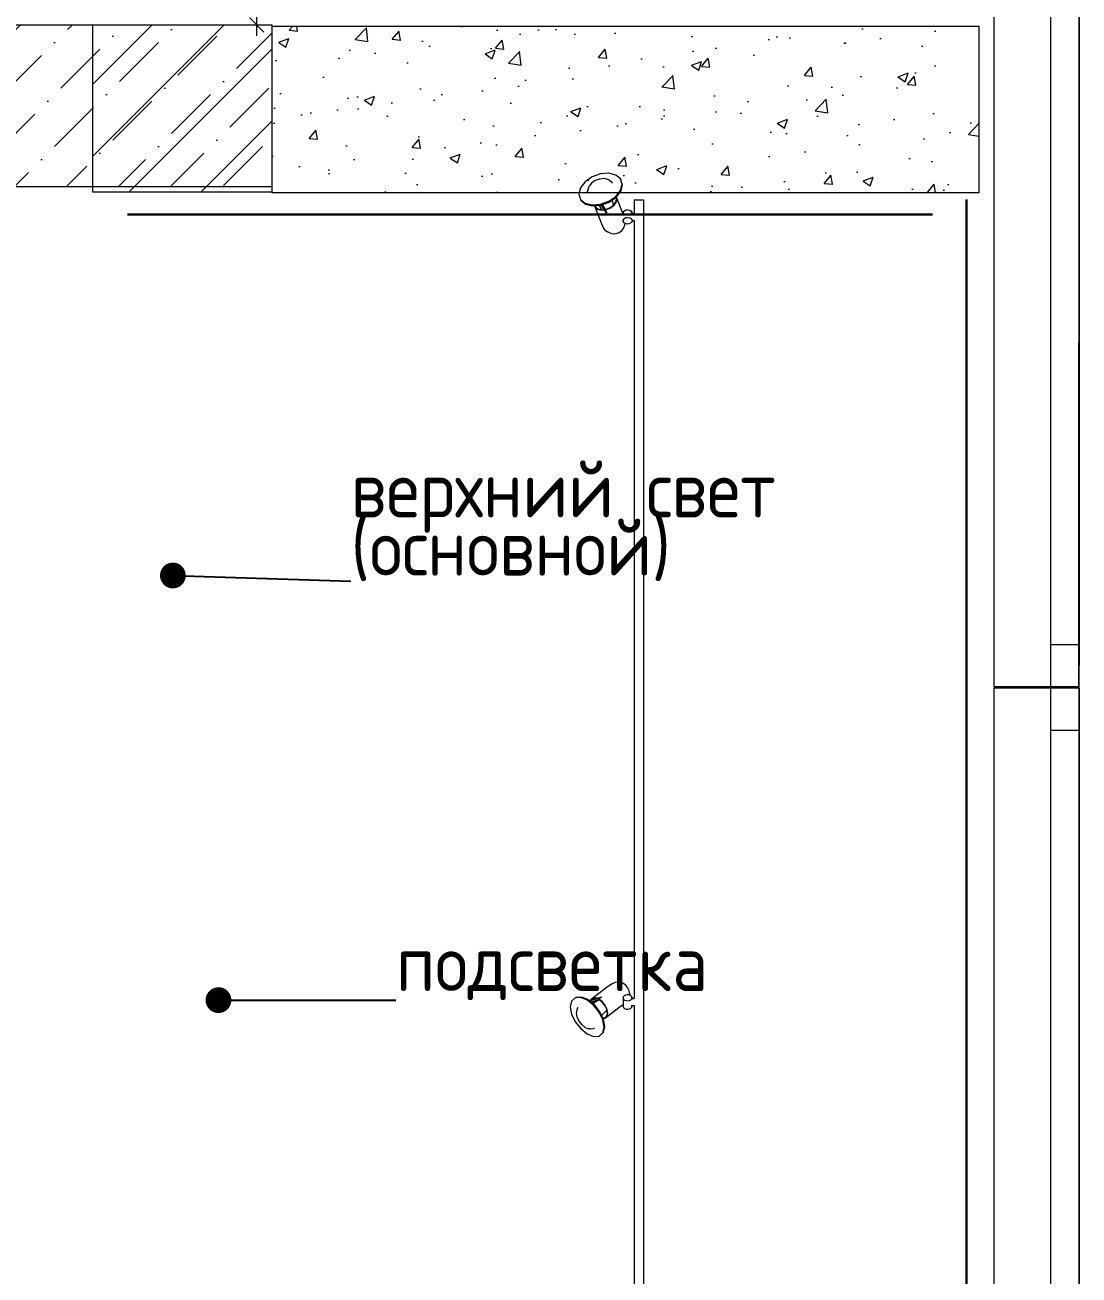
# Model space of a CAD drawing. Header units: millimetres. Extents: x 2336463 to 2579121, y 595385 to 778077.
# Drawn here: x 2352779 to 2354643, y 706928 to 709138 of the extents above; entities that cross this region are included whole.
import ezdxf

# ---------------------------------------------------------------- set-up
doc = ezdxf.new("R2010")
doc.units = ezdxf.units.MM
doc.header["$MEASUREMENT"] = 0
for name, color, linetype in [('+возводимые стены', 7, 'Continuous'), ('+светильники размеры', 7, 'Continuous'), ('сит план', 7, 'Continuous')]:
    doc.layers.add(name, color=color, linetype=linetype)
for name, color, linetype, lineweight in [('+возводимые стены_Ном._пера__101', 252, 'Continuous', 5), ('MEP - Электрооборудование.ЭО_Ном._пера__1', 7, 'Continuous', 13), ('MEP - Электрооборудование.ЭО_Ном._пера__101', 252, 'Continuous', 5), ('Конструктив - Стены Несущие_Ном._пера__1', 7, 'Continuous', 13), ('Окна ARCHICAD_Ном._пера__1', 7, 'Continuous', 13), ('сит план_Ном._пера__1', 7, 'Continuous', 13)]:
    doc.layers.add(name, color=color, linetype=linetype, lineweight=lineweight)
for name, color, linetype, lineweight, true_color in [('+возводимые стены_Ном._пера__169', 7, 'Continuous', 5, 0x68b353), ('+светильники размеры_Ном._пера__242', 7, 'Continuous', 13, 0x1b55b5), ('MEP - Электрооборудование.ЭО_Ном._пера__35', 7, 'Continuous', 30, 0x2731ed), ('MEP - Электрооборудование.ЭО_Ном._пера__55', 7, 'Continuous', 30, 0xff0909), ('MEP - Электрооборудование.ЭО_Ном._пера__58', 7, 'Continuous', 5, 0xdf0000), ('Конструктив - Стены Несущие_Ном._пера__162', 7, 'Continuous', 5, 0xaaaaaa), ('сит план_Ном._пера__87', 7, 'Continuous', 20, 0x6a6a6a)]:
    doc.layers.add(name, color=color, linetype=linetype, lineweight=lineweight, true_color=true_color)
doc.styles.add('СГЕНЕРИР_СТИЛЬ_1', font='arial.ttf')
doc.styles.add('СГЕНЕРИР_СТИЛЬ_3', font='isocp.shx')
doc.linetypes.add('Сварной шов', pattern='A,0,[2,Р”РёР·Р°Р№РЅ РїСЂРѕРµРєС‚ СЂР°Р±РѕС‡РёР№1.Shx,S=0.079365,R=0,X=0,Y=0],-17,0', length=17)
doc.dimstyles.new('СГЕНЕРИР_СТИЛЬ__11', dxfattribs={"dimtxt": 0.18, "dimasz": 91.2, "dimexe": 0.18, "dimexo": 0.0625, "dimgap": 0, "dimtad": 0, "dimtih": 1, "dimtoh": 1, "dimdec": 4, "dimzin": 0, "dimdsep": 46, "dimcen": 0.09, "dimadec": 0, "dimazin": 0, "dimtfac": 1, "dimtdec": 4, "dimtmove": 0, "dimatfit": 3, "dimldrblk": 'ARROWHEAD_11', "dimfxl": 0, "dimtolj": 1, "dimtzin": 0, "dimarcsym": 0})
doc.dimstyles.new('СГЕНЕРИР_СТИЛЬ__2', dxfattribs={"dimtxt": 75, "dimasz": 23.75, "dimexe": 0.18, "dimexo": 300, "dimgap": 0, "dimtad": 1, "dimdec": 0, "dimzin": 0, "dimdsep": 46, "dimtxsty": 'СГЕНЕРИР_СТИЛЬ_1', "dimblk": 'ARROWHEAD_6', "dimblk1": 'ARROWHEAD_6', "dimblk2": 'ARROWHEAD_6', "dimcen": 0.09, "dimclrd": 256, "dimclre": 256, "dimclrt": 256, "dimazin": 0, "dimtfac": 1, "dimtdec": 4, "dimtmove": 0, "dimatfit": 3, "dimfxl": 0, "dimtolj": 1, "dimtzin": 0, "dimarcsym": 0})
pattern_1 = [(45, (2086872.015, 585813.69), (-63.639609, 63.639609), [])]

# ---------------------------------------------------------------- blocks, each defined once
blk = doc.blocks.new('Окно 25_10')
at = {"layer": 'Окна ARCHICAD_Ном._пера__1', "color": 7, "linetype": 'Continuous', "lineweight": 13}
for p, q in [((-625, 100), (625, 100)), ((-625, 0), (-625, 100)), ((625, 0), (625, 100)), ((-625, 0), (-550, 0)), ((-625, -50), (-625, 0)), ((-625, -50), (-625, 0)), ((-550, 0), (-550, -50)), ((-550, 0), (550, 0)), ((550, -50), (550, 0)), ((550, 0), (625, 0)), ((625, -50), (625, 0)), ((625, -50), (625, 0)), ((-625, -50), (625, -50)), ((-550, -50), (-625, -50)), ((550, -50), (-550, -50)), ((625, -50), (550, -50))]:
    blk.add_line(p, q, dxfattribs=at)
blk = doc.blocks.new('Окно 25_17')
at = {"layer": 'Окна ARCHICAD_Ном._пера__1', "color": 7, "linetype": 'Continuous', "lineweight": 13}
for p, q in [((-674.6, 100), (674.6, 100)), ((-674.6, 0), (-674.6, 100)), ((674.6, 0), (674.6, 100)), ((-674.6, 0), (-599.6, 0)), ((-674.6, -50), (-674.6, 0)), ((-674.6, -50), (-674.6, 0)), ((-599.6, 0), (-599.6, -50)), ((-599.6, 0), (599.6, 0)), ((599.6, -50), (599.6, 0)), ((599.6, 0), (674.6, 0)), ((674.6, -50), (674.6, 0)), ((674.6, -50), (674.6, 0)), ((-674.6, -50), (674.6, -50)), ((-599.6, -50), (-674.6, -50)), ((599.6, -50), (-599.6, -50)), ((674.6, -50), (599.6, -50))]:
    blk.add_line(p, q, dxfattribs=at)
blk = doc.blocks.new('Стена_1298', base_point=(2354642.4, 692966.8))
at = {"layer": 'сит план_Ном._пера__87', "linetype": 'Continuous', "lineweight": 20, "true_color": 0x6a6a6a}
h = blk.add_hatch(dxfattribs=at)
h.set_pattern_fill('Блоки_Бетонные_Эффективные', color=251, style=0, pattern_type=2)
h.set_pattern_definition(pattern_1)
h.paths.add_polyline_path([(2354492.7, 707965.5), (2354642.7, 707965.5), (2354642.7, 707967.7), (2354492.7, 707967.7)])
at = {"layer": 'сит план_Ном._пера__1', "color": 7, "linetype": 'Continuous', "lineweight": 13}
for p, q in [((2354592.7, 707967.7), (2354492.7, 707967.7)), ((2354592.7, 707965.5), (2354492.7, 707965.5)), ((2354642.7, 707967.7), (2354592.7, 707967.7)), ((2354642.7, 707965.5), (2354592.7, 707965.5))]:
    blk.add_line(p, q, dxfattribs=at)
at = {"layer": 'сит план_Ном._пера__1', "color": 7, "linetype": 'Continuous', "lineweight": 13, "flags": 128}
for points in [[(2354492.7, 707967.7), (2354492.7, 707965.5)], [(2354642.7, 707965.5), (2354642.7, 707967.7)]]:
    blk.add_lwpolyline(points, dxfattribs=at)
at = {"layer": 'Окна ARCHICAD_Ном._пера__1', "color": 7, "linetype": 'Continuous', "lineweight": 13, "zscale": 1000, "rotation": 89.99891644592846}
for name, p in [('Окно 25_17', (2354592.7, 708642.3)), ('Окно 25_10', (2354592.7, 707340.5))]:
    blk.add_blockref(name, p, dxfattribs=at)
blk = doc.blocks.new('Стена_1372', base_point=(2353215.8, 709137.7))
at = {"layer": '+возводимые стены_Ном._пера__169', "linetype": 'Continuous', "lineweight": 5, "true_color": 0x68b353}
h = blk.add_hatch(dxfattribs=at)
h.set_pattern_fill('Блоки_Бетонные_Эффективные', color=85, style=0, pattern_type=2)
h.set_pattern_definition(pattern_1)
h.paths.add_polyline_path([(2353215.8, 709137.7), (2352898.3, 709137.9), (2352898.1, 708842.9), (2353215.6, 708842.7)])
at = {"layer": '+возводимые стены_Ном._пера__101', "color": 252, "linetype": 'Continuous', "lineweight": 5, "flags": 128}
for points in [[(2352898.3, 709137.9), (2352898.1, 708842.9)], [(2353215.8, 709137.7), (2352898.3, 709137.9)], [(2353215.6, 708842.7), (2353215.8, 709137.7)], [(2352898.1, 708842.9), (2353215.6, 708842.7)]]:
    blk.add_lwpolyline(points, dxfattribs=at)
blk = doc.blocks.new('*D3950', base_point=(2086872, 585813.7))
at = {"layer": '+светильники размеры_Ном._пера__242', "color": 152, "linetype": 'Continuous', "lineweight": 13, "true_color": 0x1b55b5}
for p, q in [((2353176.3, 709389.7), (2353201.3, 709364.7)), ((2353474, 709377.2), (2353165.3, 709377.2)), ((2353188.8, 709137.7), (2353188.8, 709377.2)), ((2353212.2, 709137.7), (2353165.3, 709137.7)), ((2353176.3, 709150.2), (2353201.3, 709125.2)), ((2353188.8, 709118.9), (2353188.8, 709137.7))]:
    blk.add_line(p, q, dxfattribs=at)
at = {"layer": '+светильники размеры_Ном._пера__242', "color": 152, "lineweight": 13, "true_color": 0x1b55b5, "insert": (2353173.8, 709172.1), "char_height": 75, "attachment_point": 7, "rotation": 90, "style": 'СГЕНЕРИР_СТИЛЬ_1'}
blk.add_mtext('\\A1;{\\pql;\\fArial|b0|i0|c204|p38;240}', dxfattribs=at)
blk = doc.blocks.new('ARROWHEAD_6')
at = {"color": 0, "linetype": 'Continuous', "lineweight": 0}
for p, q in [((0, 0), (-1, 0)), ((-0.5, -0.5), (0.5, 0.5))]:
    blk.add_line(p, q, dxfattribs=at)
blk = doc.blocks.new('ARROWHEAD_11')
at = {"color": 0, "linetype": 'Continuous', "lineweight": 0}
blk.add_line((0, 0), (-1, 0), dxfattribs=at)
at = {"color": 0, "linetype": 'Continuous', "lineweight": 0, "const_width": 0.25, "flags": 128}
blk.add_lwpolyline([(-0.125, 0, 1), (0.125, 0, 1)], format="xyb", close=True, dxfattribs=at)
blk = doc.blocks.new('Набор Источников Света Настенный 25_8')
at = {"layer": 'MEP - Электрооборудование.ЭО_Ном._пера__58', "color": 12, "linetype": 'Continuous', "lineweight": 5, "true_color": 0xdf0000}
for p, q in [((3500, 0), (-3500, 0)), ((3500, -8), (3500, 0)), ((2075.6, -16), (719.6, -16)), ((2069.7, -24.5), (2071, -22)), ((2071, -22), (2072.8, -20.4)), ((2072.8, -20.4), (2074.9, -20)), ((2075.6, -20), (2074.9, -20)), ((2075.6, -21.4), (2075.6, -16)), ((2084.6, -24.5), (2085.9, -22)), ((2085.9, -22), (2087.7, -20.4)), ((2089.7, -20), (2087, -20)), ((2087.7, -20.4), (2089.7, -20)), ((3463.6, -16), (2088.4, -16)), ((2088.4, -20), (2088.4, -16)), ((2089.7, -20), (2091.8, -20.8)), ((2091.8, -20.8), (2093.4, -22.7)), ((3460.5, -21), (3458.7, -23)), ((3462.7, -20), (3460.5, -21)), ((3465, -20.3), (3462.7, -20)), ((3465.2, -20), (3462.7, -20)), ((3463.6, -20), (3463.6, -16)), ((3467, -21.8), (3465, -20.3)), ((3468.5, -24.2), (3467, -21.8)), ((3500, -16), (3476.4, -16)), ((3476.4, -21.6), (3476.4, -16)), ((3478.4, -20.3), (3476.4, -20.1)), ((3480.4, -21.8), (3478.4, -20.3)), ((3481.9, -24.2), (3480.4, -21.8)), ((3500, -11.1), (3500, -8)), ((3500, -13.7), (3500, -11.1)), ((3500, -15.4), (3500, -13.7)), ((3500, -16), (3500, -15.4)), ((2071.5, -43.4), (2053.6, -67.2)), ((2069.2, -27.5), (2069.7, -24.5)), ((2069.5, -30.6), (2069.2, -27.5)), ((2070.6, -33.3), (2069.5, -30.6)), ((2072.2, -35.2), (2070.6, -33.3)), ((2077.1, -36), (2071.5, -43.4)), ((2074.3, -36), (2072.2, -35.2)), ((2089.1, -36), (2074.3, -36)), ((2084.1, -27.5), (2084.6, -24.5)), ((2084.4, -30.6), (2084.1, -27.5)), ((2085.4, -33.3), (2084.4, -30.6)), ((2087.1, -35.2), (2085.4, -33.3)), ((2089.1, -36), (2087.1, -35.2)), ((2091.2, -35.6), (2089.1, -36)), ((2093, -34), (2091.2, -35.6)), ((2094.3, -31.5), (2093, -34)), ((2093.4, -22.7), (2094.5, -25.4)), ((2097, -24.2), (2094.2, -24.8)), ((2094.8, -28.5), (2094.3, -31.5)), ((2094.5, -25.4), (2094.8, -28.5)), ((2097, -24.2), (2101.7, -25)), ((2101.7, -25), (2106.7, -27.4)), ((2107.6, -28), (2106.7, -27.4)), ((2107.6, -28), (2110, -29.9)), ((2110, -29.9), (2111.3, -31)), ((2111.3, -31), (2114.6, -35.3)), ((2114.6, -35.3), (2116.3, -39.5)), ((2116.3, -39.5), (2116.8, -45.3)), ((3440.7, -48.3), (3442.6, -42.8)), ((3442.6, -42.8), (3445.8, -38.2)), ((3445.8, -38.2), (3449.7, -35.1)), ((3449.7, -35.1), (3454.3, -33.1)), ((3454.3, -33.1), (3458.2, -32)), ((3457.6, -25.7), (3457.4, -28.8)), ((3457.4, -28.8), (3458.1, -31.8)), ((3458.7, -23), (3457.6, -25.7)), ((3458.1, -31.8), (3459.6, -34.2)), ((3459.6, -34.2), (3461.6, -35.7)), ((3461.6, -35.7), (3463.9, -36)), ((3463.9, -36), (3466.1, -35)), ((3465.6, -36), (3463.9, -36)), ((3466.1, -35), (3467.9, -33)), ((3467.9, -33), (3469, -30.3)), ((3469.2, -27.2), (3468.5, -24.2)), ((3469, -30.3), (3469.2, -27.2)), ((3477.3, -36), (3475.6, -36)), ((3475.7, -36), (3480.6, -37.9)), ((3477.3, -36), (3479.5, -35)), ((3479.5, -35), (3481.3, -33)), ((3480.6, -37.9), (3505.1, -47.8)), ((3481.3, -33), (3482.4, -30.3)), ((3482.6, -27.2), (3481.9, -24.2)), ((3482.4, -30.3), (3482.6, -27.2)), ((3504.7, -48.1), (3515.2, -39.8)), ((3506.1, -48.7), (3516.7, -40.4)), ((3515.2, -39.8), (3526.1, -36.9)), ((3516.7, -40.4), (3527.6, -37.4)), ((3526.1, -36.9), (3535.7, -39.8)), ((3527.6, -37.4), (3537.2, -40.4)), ((3537.2, -40.4), (3535.7, -39.8)), ((3537.2, -40.4), (3544, -48.7)), ((2053.6, -67.3), (2056.6, -63.9)), ((2054.5, -67.8), (2057.4, -64.6)), ((2056.6, -63.9), (2061.9, -62.7)), ((2057.4, -64.6), (2062.4, -63.5)), ((2067.7, -64.4), (2058.7, -73.3)), ((2061.9, -62.7), (2068.6, -63.9)), ((2062.4, -63.5), (2068.7, -64.6)), ((2068.6, -63.9), (2075.7, -67.3)), ((2068.7, -64.6), (2075.5, -67.8)), ((2106.8, -65.6), (2088.9, -89.4)), ((2113.8, -56.2), (2106.8, -65.6)), ((2116.5, -50), (2113.8, -56.2)), ((2116.8, -45.3), (2116.5, -50)), ((3440.2, -53.7), (3440.7, -48.3)), ((3441.3, -58.3), (3440.2, -53.7)), ((3441.3, -58.3), (3443.4, -63.4)), ((3446.7, -67.4), (3443.4, -63.4)), ((3491, -74.8), (3476.9, -65.5)), ((3491.3, -73.9), (3477.4, -64.7)), ((3482.6, -66.8), (3485.4, -59.1)), ((3483.3, -66.8), (3485.9, -59.5)), ((3485.4, -59.1), (3489.9, -52.5)), ((3485.9, -59.5), (3490.2, -53.3)), ((3489.9, -52.5), (3495.4, -48.2)), ((3490.2, -53.3), (3495.5, -49.1)), ((3490.9, -52.7), (3500.1, -54.8)), ((3490.9, -75.2), (3496.1, -60.5)), ((3492.3, -75.8), (3497.6, -61.1)), ((3495.4, -48.2), (3501.1, -46.6)), ((3495.5, -49.1), (3500.9, -47.7)), ((3496.1, -60.5), (3504.7, -48.1)), ((3497.6, -61.1), (3506.1, -48.7)), ((3500.9, -47.7), (3504.3, -48.7)), ((3501.1, -46.6), (3505, -47.8)), ((3529.9, -54.6), (3531.1, -55.7)), ((3531.1, -55.7), (3535.1, -60.5)), ((3535.1, -60.5), (3536, -63)), ((3536, -63), (3537.7, -69.6)), ((3544, -48.7), (3547.1, -61.1)), ((3547.1, -61.1), (3545.9, -75.8)), ((2021.2, -87.9), (2021.9, -78.2)), ((2025.8, -99.3), (2021.2, -87.9)), ((2021.9, -78.2), (2027.7, -71.7)), ((2021.9, -78.2), (2022.9, -76.9)), ((2022.9, -76.9), (2028.7, -70.4)), ((2027.7, -71.7), (2037.7, -69.5)), ((2028.7, -70.4), (2038.7, -68.1)), ((2034.5, -94), (2034.9, -88.4)), ((2035.4, -86.7), (2034.9, -88.4)), ((2037.7, -69.5), (2050.4, -71.7)), ((2038.7, -68.1), (2051.4, -70.4)), ((2050.4, -71.7), (2063.9, -78.2)), ((2051.4, -70.4), (2064.9, -76.9)), ((2053.3, -71.3), (2053.6, -67.3)), ((2053.6, -67.2), (2053.6, -67.3)), ((2054.2, -71.7), (2054.5, -67.8)), ((2058.7, -73.3), (2057.9, -73.5)), ((2063.9, -78.2), (2076.2, -87.9)), ((2064.9, -76.9), (2077.2, -86.6)), ((2075.5, -67.8), (2081.6, -72.7)), ((2075.7, -67.3), (2082.1, -72.4)), ((2076.2, -87.9), (2085.2, -99.3)), ((2077.2, -86.6), (2086.2, -98)), ((2085.8, -77.9), (2079.6, -89.4)), ((2079.7, -86.5), (2079.6, -89.7)), ((2081.6, -72.7), (2086.1, -78.4)), ((2086.5, -78.4), (2081.9, -92.6)), ((2082.1, -72.4), (2086.9, -78.4)), ((2084.3, -95.6), (2090.5, -73.5)), ((2084.8, -96.2), (2091.1, -73.9)), ((2086.1, -78.4), (2086.3, -79)), ((2088.4, -84.1), (2088, -88.9)), ((2088.3, -83.9), (2088.4, -84.1)), ((2088.6, -82.7), (2089.3, -84.4)), ((2089.3, -84.4), (2088.9, -89.4)), ((3446.7, -67.4), (3451.7, -71.1)), ((3451.7, -71.1), (3461.6, -75.1)), ((3461.6, -75.1), (3487.1, -85.3)), ((3482, -74.5), (3482.4, -69.1)), ((3483.6, -81), (3482, -74.5)), ((3482.7, -74.1), (3483.1, -69.6)), ((3484.2, -80.3), (3482.7, -74.1)), ((3482.8, -73.1), (3490.6, -77.9)), ((3482.9, -66.8), (3491.9, -72.4)), ((3483.3, -67), (3483.3, -66.8)), ((3487.2, -85.4), (3483.6, -81)), ((3487.6, -84.4), (3484.2, -80.3)), ((3487.1, -85.3), (3487.2, -85.4)), ((3490, -86.2), (3487.2, -85.4)), ((3490, -85.2), (3487.6, -84.4)), ((3489.7, -89.9), (3490.9, -75.2)), ((3491.1, -90.4), (3492.3, -75.8)), ((3534.2, -85), (3529.7, -91.6)), ((3537, -77.3), (3534.2, -85)), ((3537.7, -69.6), (3537, -77.3)), ((3545.9, -75.8), (3540.6, -90.4)), ((2034.9, -110.7), (2025.8, -99.3)), ((2034.5, -94), (2034.8, -96.9)), ((2037.2, -102.9), (2034.8, -96.9)), ((2042, -108.9), (2037.2, -102.9)), ((2042, -108.9), (2042.5, -109.6)), ((2047.9, -113.9), (2042.5, -109.6)), ((2085.2, -99.3), (2089.8, -110.7)), ((2085.9, -92.8), (2085.7, -92.9)), ((2088.9, -89.4), (2085.9, -92.8)), ((2086.2, -98), (2090.8, -109.4)), ((2088, -88.9), (2086.3, -90.8)), ((2088.9, -89.4), (2088.9, -89.4)), ((2090.8, -109.4), (2090.1, -119.1)), ((3492.7, -102.3), (3489.7, -89.9)), ((3494.1, -102.9), (3491.1, -90.4)), ((3499.6, -110.6), (3492.7, -102.3)), ((3501, -111.2), (3494.1, -102.9)), ((3514, -98.7), (3515.6, -98.8)), ((3522, -97.1), (3515.6, -98.8)), ((3532, -102.9), (3521.5, -111.2)), ((3522, -97.1), (3524.2, -96)), ((3529.7, -91.6), (3524.2, -96)), ((3540.6, -90.4), (3532, -102.9)), ((2047.1, -120.4), (2034.9, -110.7)), ((2060.6, -126.9), (2047.1, -120.4)), ((2053.9, -116.7), (2047.9, -113.9)), ((2055.5, -117.4), (2053.9, -116.7)), ((2062.2, -118.6), (2055.5, -117.4)), ((2073.3, -129.2), (2060.6, -126.9)), ((2064.9, -118.1), (2062.2, -118.6)), ((2070.8, -116.8), (2064.9, -118.1)), ((2072.2, -115.8), (2070.8, -116.8)), ((2083.4, -126.9), (2073.3, -129.2)), ((2089.1, -120.4), (2083.4, -126.9)), ((2089.8, -110.7), (2089.1, -120.4)), ((2089.1, -120.4), (2090.1, -119.1)), ((3501, -111.2), (3499.6, -110.6)), ((3510.6, -114.1), (3501, -111.2)), ((3521.5, -111.2), (3510.6, -114.1))]:
    blk.add_line(p, q, dxfattribs=at)

msp = doc.modelspace()

# ---------------------------------------------------------------- hatches: boundary and pattern name
at = {"layer": 'Конструктив - Стены Несущие_Ном._пера__162', "linetype": 'Continuous', "lineweight": 5, "true_color": 0xaaaaaa}
h = msp.add_hatch(dxfattribs=at)
h.set_pattern_fill('Бетон_01', color=253, style=0, pattern_type=2)
h.set_pattern_definition([(45, (2086872.01, 585813.69), (-91.92388, 91.92388), [97.499996, -32.5, 0, -32.5]), (45, (2086883.5, 585917.1), (-91.92388, 91.92388), [97.499996, -32.5, 0, -32.5])])
h.paths.add_polyline_path([(2353215.8, 709137.7), (2350811.7, 709137.7), (2350811.7, 708852.3), (2353215.8, 708852.3)])
at = {"layer": 'сит план_Ном._пера__1', "linetype": 'Continuous', "lineweight": 13}
h = msp.add_hatch(dxfattribs=at)
h.set_pattern_fill('AR_CONC', style=0, pattern_type=2)
h.set_pattern_definition([(50, (2086872.01, 585813.69), (-182.18467, 15.939086), [19.05, -209.55]), (355, (2086872.01, 585813.69), (-35.24342, 191.05685), [15.24, -167.64058]), (100.451445, (2086887.2, 585812.36), (146.94125, 175.11775), [16.19001, -178.09024]), (46.1842, (2086872.01, 585864.49), (-271.07904, 42.04233), [28.575, -314.325]), (96.63556, (2086894.6, 585860.98), (237.40413, 247.42612), [24.28502, -267.1356]), (351.18415, (2086872.01, 585864.49), (237.40413, 247.42612), [22.85997, -251.45973]), (21, (2086897.41, 585851.79), (-151.61439, 102.2652), [19.05, -209.55]), (326, (2086897.41, 585851.79), (61.80203, 184.18797), [15.24, -167.64]), (71.451445, (2086910.05, 585843.26), (213.41642, 81.92277), [16.19001, -178.08994]), (37.5, (2086872.015, 585813.686), (3.088603, 84.555039), [0, -165.608, 0, -170.18, 0, -168.275]), (7.5, (2086872.015, 585813.69), (66.819663, 100.180575), [0, -97.028, 0, -161.798, 0, -64.135]), (327.5, (2086815.37, 585813.686), (-135.590595, 5.728744), [0, -63.5, 0, -198.12, 0, -262.89]), (317.5, (2086789.97, 585813.69), (148.12918, 25.42649), [0, -82.55, 0, -131.572, 0, -186.69])])
h.paths.add_polyline_path([(2354465.8, 708840.8), (2353215.8, 708840.8), (2353215.8, 709135.6), (2354465.8, 709135.6)])

# ---------------------------------------------------------------- linework, layer by layer
at = {"layer": 'MEP - Электрооборудование.ЭО_Ном._пера__35', "color": 160, "linetype": 'Сварной шов', "lineweight": 30, "true_color": 0x2731ed}
msp.add_line((2354444, 706821.1), (2354444, 708829.1), dxfattribs=at)
at = {"layer": 'MEP - Электрооборудование.ЭО_Ном._пера__55', "color": 1, "linetype": 'Сварной шов', "lineweight": 30, "true_color": 0xff0909}
msp.add_line((2354383.7, 708802.6), (2352960, 708802.6), dxfattribs=at)
at = {"layer": 'Конструктив - Стены Несущие_Ном._пера__1', "color": 7, "linetype": 'Continuous', "lineweight": 13, "flags": 128}
msp.add_lwpolyline([(2353215.8, 709137.7), (2350811.7, 709137.7), (2350811.7, 708852.3), (2353215.8, 708852.3)], close=True, dxfattribs=at)
at = {"layer": 'сит план_Ном._пера__1', "color": 7, "linetype": 'Continuous', "lineweight": 13, "flags": 128}
msp.add_lwpolyline([(2354465.8, 708840.8), (2353215.8, 708840.8), (2353215.8, 709135.6), (2354465.8, 709135.6)], close=True, dxfattribs=at)

# ---------------------------------------------------------------- block references
at = {"layer": '+возводимые стены', "color": 252, "lineweight": 5}
msp.add_blockref('Стена_1372', (2353215.8, 709137.7), dxfattribs=at)
at = {"layer": 'MEP - Электрооборудование.ЭО_Ном._пера__58', "color": 12, "linetype": 'Continuous', "lineweight": 5, "true_color": 0xdf0000, "xscale": -1, "zscale": 1000, "rotation": 270}
msp.add_blockref('Набор Источников Света Настенный 25_8', (2353872.3, 705328.5), dxfattribs=at)
at = {"layer": 'сит план', "color": 7, "lineweight": 13}
msp.add_blockref('Стена_1298', (2354642.4, 692966.8), dxfattribs=at)

# ---------------------------------------------------------------- texts
at = {"layer": 'MEP - Электрооборудование.ЭО_Ном._пера__1', "color": 7, "linetype": 'Continuous', "lineweight": 13, "insert": (2353354.8, 708154.5), "char_height": 100, "attachment_point": 7, "line_spacing_factor": 0.6172, "style": 'СГЕНЕРИР_СТИЛЬ_3'}
msp.add_mtext('\\A1;{\\pql;\\Fisocp.shx;верхний свет \\P\\pql;\\Fisocp.shx;(основной)}', dxfattribs=at)
at = {"layer": 'MEP - Электрооборудование.ЭО_Ном._пера__1', "color": 7, "linetype": 'Continuous', "lineweight": 13, "insert": (2353434.6, 707413.8), "char_height": 100, "attachment_point": 7, "style": 'СГЕНЕРИР_СТИЛЬ_3'}
msp.add_mtext('\\A1;{\\pql;\\Fisocp.shx;подсветка}', dxfattribs=at)

# ---------------------------------------------------------------- dimensions: what is measured, and where the dimension line sits
at = {"layer": '+светильники размеры', "color": 152, "linetype": 'Continuous', "lineweight": 13, "true_color": 0x1b55b5}
dim = msp.add_linear_dim(base=(2353188.7576, 709377.2478), p1=(2353215.8418, 709137.6693), p2=(2353773.9709, 709377.2478), angle=90, dimstyle='СГЕНЕРИР_СТИЛЬ__2', dxfattribs=at)
dim.commit()
dim.dimension.update_dxf_attribs({"geometry": '*D3950', "text_midpoint": (2353136.2576, 709257.8516), "dimtype": 160, "text_rotation": 90})

# ---------------------------------------------------------------- leaders
at = {"layer": 'MEP - Электрооборудование.ЭО_Ном._пера__101', "color": 252, "linetype": 'Continuous', "lineweight": 5, "annotation_type": 0, "has_hookline": 1, "hookline_direction": 0}
for points, text_width in [([(2353040.3, 708164.5), (2353354.8, 708154.5)], 908.5), ([(2353120.9, 707413.8), (2353434.6, 707413.8)], 643.7)]:
    msp.add_leader(points, dimstyle='СГЕНЕРИР_СТИЛЬ__11', dxfattribs=dict(at, text_width=text_width))

doc.saveas('drawing.dxf')
